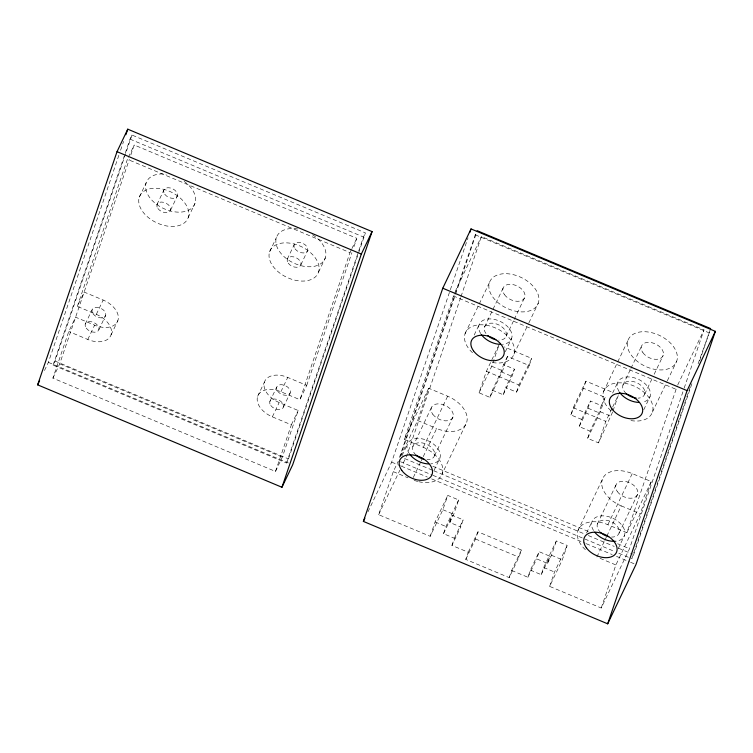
<?xml version="1.0" encoding="UTF-8"?>
<svg xmlns="http://www.w3.org/2000/svg" width="753" height="753" viewBox="0 0 753 753"><rect width="100%" height="100%" fill="white"/><g stroke="black" fill="none" stroke-linecap="round" stroke-linejoin="round"><path stroke-width="0.56" stroke-dasharray="3.77 2.82" d="M44.474 370.542L48.38 362.362L119.068 154.713M120.574 150.28L123.605 141.395M53.077 365.139L130.015 139.126L131.973 135.041L365.412 232.903L288.474 458.916L286.517 463.001L53.077 365.139L55.025 361.054L131.973 135.041M275.485 471.453L291.364 424.814L272.36 416.851A20.642 13.206 25.5 0 1 257.639 396.323A20.642 13.206 25.5 0 1 280.907 391.739L299.91 399.702L306.735 385.395L287.74 377.422A20.642 13.206 25.5 0 0 264.463 382.016A20.642 13.206 25.5 0 0 279.184 402.535L298.188 410.507L282.309 457.137L275.485 471.453L52.898 378.138L68.777 331.499L75.601 317.192L94.605 325.155A20.642 13.206 25.5 0 0 117.882 320.571A20.642 13.206 25.5 0 0 103.152 300.042L84.157 292.079L77.324 306.386L96.328 314.359A20.642 13.206 25.5 0 1 111.058 334.878A20.642 13.206 25.5 0 1 87.781 339.471L68.777 331.499M77.324 306.386L127.398 159.307L349.985 252.613L299.91 399.702M52.898 378.138L59.722 363.831L129.328 159.372M130.834 154.949L134.222 144.99L356.809 238.306L353.421 248.255M306.735 385.395L351.915 252.679M286.517 463.001L363.464 236.997L365.412 232.903M367.935 511.88L391.664 462.116L468.027 237.816M468.215 552.25L477.967 531.806L521.396 550.01L518.949 557.182L509.197 577.626L465.768 559.423L468.215 552.25L451.922 545.417L460.704 527.015L449.842 522.469L453.748 514.29L458.633 499.936L447.771 495.389L442.886 509.734L430.208 536.315L378.637 514.694L393.292 471.642L398.271 461.213M418.8 481.713A26.534 16.98 25.5 0 0 442.726 471.51A26.534 16.98 25.5 0 0 423.28 447.32L404.286 439.357L454.652 292.682M399.448 457.466L454.793 294.922M455.17 293.802L475.256 234.795L477.204 230.71M400.267 456.713L455.226 295.28M455.603 294.169L476.451 232.931M400.756 455.998L417.67 420.532L428.664 388.247L447.659 396.21A26.534 16.98 25.5 0 1 466.596 422.593L442.218 473.712M460.62 297.67L406.912 455.405L401.867 465.994M460.996 296.56L481.412 236.574L703.999 329.88L683.583 389.866M430.208 536.315L435.093 521.961L447.771 495.389M507.484 356.442L503.578 364.621L514.44 369.168L505.668 387.569L516.52 392.125L529.199 365.544L507.484 356.442L502.599 370.796L489.921 397.368L479.059 392.821L486.391 371.295L499.07 344.714M479.059 392.821L491.737 366.24L498.702 345.787M451.922 545.417L454.37 538.244L443.508 533.689L445.955 526.516L458.633 499.936M489.921 397.368L492.358 390.195L501.14 371.794L503.578 364.621M449.842 522.469L452.289 515.297L463.142 519.843L460.704 527.015M492.358 390.195L503.22 394.741L505.668 387.569M503.22 394.741L511.993 376.349L514.44 369.168M516.52 392.125L518.968 384.952L531.637 358.372L504.322 346.917M529.199 365.544L531.637 358.372M465.768 559.423L475.519 538.979L477.967 531.806M509.197 577.626L511.645 570.454L521.396 550.01M612.641 412.004L598.503 442.886L587.641 438.34L590.079 431.158L579.226 426.612L581.664 419.43L570.812 414.884L573.249 407.712L585.928 381.131L613.253 392.586M570.812 414.884L583.49 388.303L585.928 381.131M511.645 570.454L527.928 577.278L530.376 570.106L539.148 551.704L550.01 556.26L547.563 563.432L536.71 558.886L539.148 551.704M579.226 426.612L587.999 408.211L590.446 401.038L601.299 405.585L598.861 412.757L590.079 431.158M530.376 570.106L541.228 574.661L543.675 567.48L556.354 540.908L567.207 545.454L562.322 559.808L549.643 586.389L601.223 608.01L629.499 548.721L683.197 390.976M547.563 563.432L551.469 555.253L556.354 540.908M587.641 438.34L600.32 411.759L605.205 397.405L583.49 388.303M549.643 586.389L554.528 572.035L567.207 545.454M598.503 442.886L605.826 421.36L612.161 408.07M613.008 410.931L618.138 395.862M601.223 608.01L615.879 564.957L640.257 513.847L651.251 481.562L632.247 473.59A26.534 16.98 25.5 0 0 602.325 479.492L577.937 530.611M585.401 549.709A26.534 16.98 25.5 0 1 580.196 526.78A26.534 16.98 25.5 0 1 607.869 524.7L626.873 532.672L677.239 385.997M690.125 387.211L631.758 558.67L633.706 554.585L692.082 383.126M698.087 363.831L710.653 328.572M699.659 360.856L709.891 330.802M128.377 157.264L134.222 144.99M139.343 197.107L146.167 182.8M85.268 324.063L92.092 309.756M96.328 314.359L103.152 300.042M87.781 339.471L94.605 325.155M156.991 204.505L163.815 190.189M98.841 329.758L105.665 315.441M111.058 334.878L117.882 320.571M170.564 210.191L177.388 195.884M188.203 217.589L195.027 203.282M269.64 251.728L276.464 237.421M287.279 259.126L294.112 244.819M300.852 264.821L307.685 250.504M257.639 396.323L264.463 382.016M318.5 272.209L325.324 257.903M269.847 401.453L276.68 387.136M280.907 391.739L287.74 377.422M349.985 252.613L351.444 249.554M351.933 248.528L356.809 238.306M272.36 416.851L279.184 402.535M283.42 407.138L290.253 392.831M291.364 424.814L298.188 410.507M455.151 291.627L481.412 236.574M404.286 439.357L428.664 388.247M401.989 455.612L407.354 444.374M378.637 514.694L399.843 470.23M465.081 333.664L489.459 282.554M412.785 446.651L431.309 407.806M474.202 335.029L479.077 324.807M423.28 447.32L447.659 396.21M484.499 327.084L503.032 288.239M413.284 477.524L420.748 461.881M421.247 460.836L422.744 457.702M423.242 456.666L436.674 428.504A26.534 16.98 25.5 0 0 466.596 422.593M434.5 455.753L453.024 416.908M434.076 470.296L439.921 458.031M506.223 336.186L513.734 320.439M514.233 319.394L524.747 297.341M505.31 351.755L511.645 338.464M513.941 354.145L528.371 323.894M528.87 322.858L538.32 303.035M443.508 533.689L452.289 515.297M454.37 538.244L463.142 519.843M581.664 419.43L590.446 401.038M603.52 391.701L627.898 340.591M601.299 405.585L605.205 397.405M612.641 393.066L617.516 382.844M527.928 577.278L536.71 558.886M622.938 385.122L630.449 369.375M630.958 368.321L641.471 346.276M612.65 407.053L618.505 394.788M541.228 574.661L550.01 556.26M644.653 394.224L652.164 378.477M654.169 374.279L663.186 355.378M643.749 409.792L650.084 396.502M586.568 533.002L591.933 521.754M597.364 524.032L615.888 485.186M652.38 412.183L666.81 381.931M667.299 380.886L676.759 361.073M607.869 524.7L632.247 473.59M677.738 384.934L703.999 329.88M596.875 556.994L604.339 541.341M604.838 540.306L606.325 537.171M606.824 536.127L621.253 505.884A26.534 16.98 25.5 0 1 602.325 479.492M619.079 533.133L637.612 494.288M618.175 548.702L624.51 535.411M626.873 532.672L651.251 481.562M475.256 234.795L708.695 332.657M130.015 139.126L363.464 236.997M453.137 295.863L675.723 389.169M491.737 366.24L502.599 370.796M600.32 411.759L611.172 416.305M501.14 371.794L511.993 376.349M587.999 408.211L598.861 412.757M486.391 371.295L518.968 384.952M573.249 407.712L605.826 421.36M417.67 420.532L436.674 428.504M621.253 505.884L640.257 513.847M432.843 466.276L589.524 531.957M617.611 543.732L629.499 548.721M404.587 458.53L432.683 470.305M433.766 470.766L583.989 533.736M588.319 535.552L614.25 546.424M618.58 548.24L632.624 554.133M400.474 461.711L431.817 474.851M432.9 475.303L614.467 551.422M618.787 553.229L628.52 557.314M391.664 462.116L400.314 465.74M401.396 466.192L427.337 477.073M431.657 478.889L585.156 543.233M586.239 543.685L612.18 554.566M616.509 556.373L629.48 561.813M630.562 562.265L635.965 564.534M393.292 471.642L408.07 477.844M600.047 558.321L615.879 564.957M442.886 509.734L453.748 514.29M551.469 555.253L562.322 559.808M55.025 361.054L288.474 458.916M59.722 363.831L282.309 457.137M435.093 521.961L445.955 526.516M475.519 538.979L518.949 557.182M543.675 567.48L554.528 572.035M48.38 362.362L288.352 462.963M312.523 234.72A26.534 16.98 25.5 0 1 318.284 265.084A26.534 16.98 25.5 0 1 278.318 249.638A26.534 16.98 25.5 0 1 297.708 228.987M184.118 181.369A26.534 16.98 25.5 0 1 187.196 210.793A26.534 16.98 25.5 0 1 148.03 195.018A26.534 16.98 25.5 0 1 166.328 174.207M600.678 532.522A11.794 7.549 25.5 0 1 601.478 520.483A11.794 7.549 25.5 0 1 618.109 527.458A11.794 7.549 25.5 0 1 611.54 537.068M626.251 393.612A11.794 7.549 25.5 0 1 626.797 381.649A11.794 7.549 25.5 0 1 643.373 388.059A11.794 7.549 25.5 0 1 638.026 398.158M416.098 455.141A11.794 7.549 25.5 0 1 416.889 443.103A11.794 7.549 25.5 0 1 433.53 450.078A11.794 7.549 25.5 0 1 426.951 459.688M485.958 333.494A11.794 7.549 25.5 0 1 490.25 323.216A11.794 7.549 25.5 0 1 505.658 331.254A11.794 7.549 25.5 0 1 498.674 340.13M417.717 481.449A26.534 16.98 25.5 0 1 413.359 480.038M610.975 410.799A26.534 16.98 25.5 0 1 614.561 383.286A26.534 16.98 25.5 0 1 651.853 402.742A26.534 16.98 25.5 0 1 628.962 420.183M472.536 352.762A26.534 16.98 25.5 0 1 475.821 325.305A26.534 16.98 25.5 0 1 513.188 344.149A26.534 16.98 25.5 0 1 491.605 362.381M480.706 333.607A17.686 11.323 25.5 0 1 487.699 319.008A17.686 11.323 25.5 0 1 510.355 330.228A17.686 11.323 25.5 0 1 502.373 344.328M619.145 391.645A17.686 11.323 25.5 0 1 625.498 377.131A17.686 11.323 25.5 0 1 648.098 387.164A17.686 11.323 25.5 0 1 642.723 402.111M593.562 530.545A17.686 11.323 25.5 0 1 600.555 515.946A17.686 11.323 25.5 0 1 623.22 527.166A17.686 11.323 25.5 0 1 615.229 541.275M409.528 453.984A17.686 11.323 25.5 0 1 415.336 438.651A17.686 11.323 25.5 0 1 438.472 449.513A17.686 11.323 25.5 0 1 430.65 463.895M272.906 266.148A26.534 16.98 25.5 0 0 316.241 276.04A26.534 16.98 25.5 0 0 293.058 243.727A26.534 16.98 25.5 0 0 272.906 266.148M142.618 211.527A26.534 16.98 25.5 0 0 185.953 221.42A26.534 16.98 25.5 0 0 162.761 189.107A26.534 16.98 25.5 0 0 142.618 211.527M295.016 248.819A7.37 4.716 25.5 0 0 307.055 251.568A7.37 4.716 25.5 0 0 300.616 242.588A7.37 4.716 25.5 0 0 295.016 248.819M164.719 194.199A7.37 4.716 25.5 0 0 176.757 196.947A7.37 4.716 25.5 0 0 170.319 187.968A7.37 4.716 25.5 0 0 164.719 194.199M277.584 391.136A7.37 4.716 25.5 0 0 289.623 393.894A7.37 4.716 25.5 0 0 283.184 384.915A7.37 4.716 25.5 0 0 277.584 391.136M93.005 313.756A7.37 4.716 25.5 0 0 105.043 316.505A7.37 4.716 25.5 0 0 98.596 307.535A7.37 4.716 25.5 0 0 93.005 313.756M270.76 405.453A7.37 4.716 25.5 0 0 282.799 408.201A7.37 4.716 25.5 0 0 276.351 399.222A7.37 4.716 25.5 0 0 270.76 405.453M86.171 328.073A7.37 4.716 25.5 0 0 98.21 330.821A7.37 4.716 25.5 0 0 91.772 321.842A7.37 4.716 25.5 0 0 86.171 328.073M157.895 208.506A7.37 4.716 25.5 0 0 169.933 211.254A7.37 4.716 25.5 0 0 163.495 202.284A7.37 4.716 25.5 0 0 157.895 208.506M288.192 263.126A7.37 4.716 25.5 0 0 300.231 265.884A7.37 4.716 25.5 0 0 293.792 256.905A7.37 4.716 25.5 0 0 288.192 263.126M617.347 491.596A11.794 7.549 25.5 0 0 636.605 495.992A11.794 7.549 25.5 0 0 626.298 481.628A11.794 7.549 25.5 0 0 617.347 491.596M642.921 352.686A11.794 7.549 25.5 0 0 662.179 357.082A11.794 7.549 25.5 0 0 651.872 342.719A11.794 7.549 25.5 0 0 642.921 352.686M432.759 414.206A11.794 7.549 25.5 0 0 452.026 418.612A11.794 7.549 25.5 0 0 441.719 404.248A11.794 7.549 25.5 0 0 432.759 414.206M504.482 294.649A11.794 7.549 25.5 0 0 523.749 299.045A11.794 7.549 25.5 0 0 513.442 284.681A11.794 7.549 25.5 0 0 504.482 294.649M631.165 355.002A26.534 16.98 25.5 0 0 674.5 364.904A26.534 16.98 25.5 0 0 651.307 332.581A26.534 16.98 25.5 0 0 631.165 355.002M492.726 296.964A26.534 16.98 25.5 0 0 536.061 306.866A26.534 16.98 25.5 0 0 512.878 274.553A26.534 16.98 25.5 0 0 492.726 296.964"/><path stroke-width="1.13" d="M37.65 384.849L117.035 151.664L127.765 129.177L372.067 231.595L292.682 464.78L281.951 487.266L37.65 384.849L39.598 380.764M125.873 134.731L127.765 129.177M281.951 487.266L361.336 254.081L372.067 231.595M363.388 521.405L442.773 288.22L471.049 228.931L715.35 331.348L635.965 564.534L607.69 623.823L363.388 521.405L364.904 518.233M469.919 232.263L471.049 228.931M607.69 623.823L687.075 390.638L715.35 331.348M477.204 230.71L710.653 328.572M117.035 151.664L361.336 254.081M442.773 288.22L687.075 390.638M608.669 536.691A11.794 7.549 25.5 0 1 600.678 532.522M424.09 459.311A11.794 7.549 25.5 0 1 416.098 455.141M636.172 398.102A11.794 7.549 25.5 0 1 626.251 393.612M495.813 339.744A11.794 7.549 25.5 0 1 487.822 335.574M638.77 402.413A17.686 11.323 25.5 0 1 619.691 392.454M615.229 541.275A17.686 11.323 25.5 0 1 594.729 532.164M428.608 463.933A17.686 11.323 25.5 0 1 410.14 454.784M500.331 344.375A17.686 11.323 25.5 0 1 481.252 334.417M473.449 350.776A17.686 11.323 25.5 0 0 502.345 357.374A17.686 11.323 25.5 0 0 486.88 335.829A17.686 11.323 25.5 0 0 473.449 350.776M611.888 408.813A17.686 11.323 25.5 0 0 640.784 415.411A17.686 11.323 25.5 0 0 625.319 393.866A17.686 11.323 25.5 0 0 611.888 408.813M586.314 547.723A17.686 11.323 25.5 0 0 615.201 554.321A17.686 11.323 25.5 0 0 599.746 532.776A17.686 11.323 25.5 0 0 586.314 547.723M401.735 470.333A17.686 11.323 25.5 0 0 430.622 476.941A17.686 11.323 25.5 0 0 415.167 455.396A17.686 11.323 25.5 0 0 401.735 470.333"/></g></svg>
